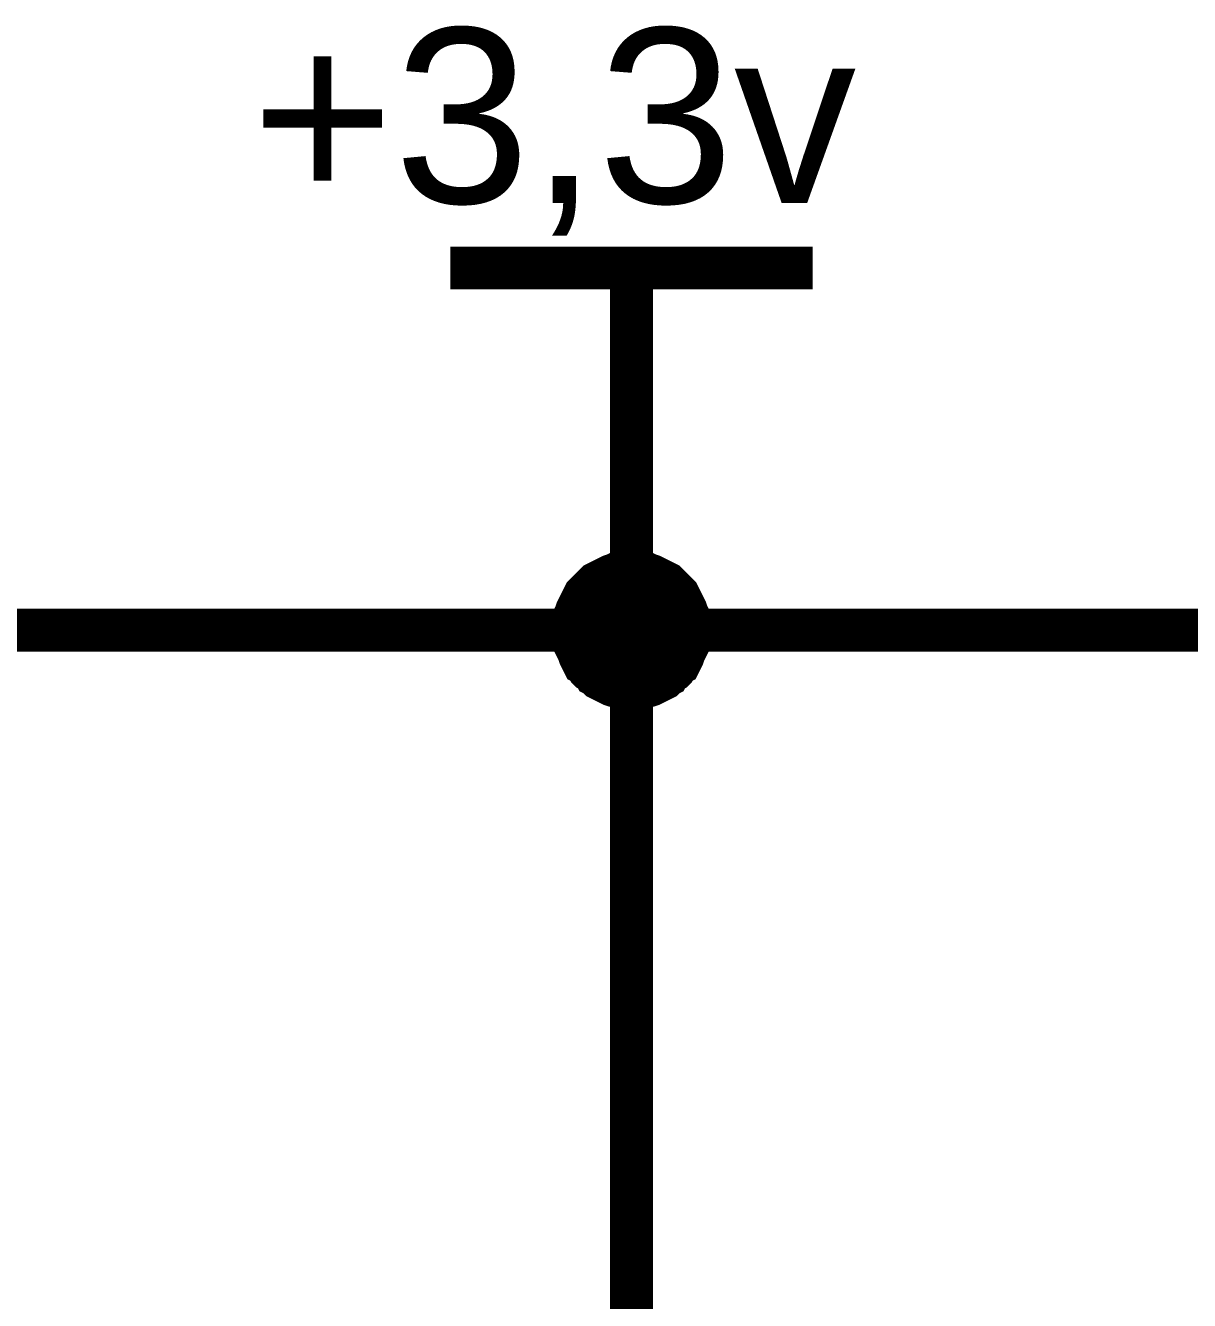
# Model space of a CAD drawing. Header units: millimetres. Extents: x 0 to 594, y 0 to 420.
# Drawn here: x 63.25 to 71.41, y 232.89 to 241.83 of the extents above; entities that cross this region are included whole.
import ezdxf

# ---------------------------------------------------------------- set-up
doc = ezdxf.new("R2010")
doc.units = ezdxf.units.MM
doc.layers.add('Sheet', color=255, linetype='Continuous')
doc.styles.get("Standard").update_dxf_attribs({"font": 'arial.ttf'})

msp = doc.modelspace()

# ---------------------------------------------------------------- linework, layer by layer
at = {"layer": 'Sheet', "color": 0}
for points, const_width in [([(66.2281, 240.1315), (68.768, 240.1315)], 0.2997), ([(67.4981, 237.5915), (67.4981, 240.1315)], 0.2997), ([(66.9901, 237.5915), (66.9901, 237.6232), (66.9901, 237.6444), (67.0007, 237.6656), (67.0007, 237.6973), (67.0007, 237.7185), (67.0113, 237.7396), (67.0218, 237.7714), (67.0324, 237.7926), (67.043, 237.8137), (67.0536, 237.8349), (67.0642, 237.8561), (67.0748, 237.8772), (67.0853, 237.8984), (67.1065, 237.9196), (67.1171, 237.9301), (67.1383, 237.9513), (67.1594, 237.9725), (67.17, 237.9831), (67.1912, 238.0042), (67.2123, 238.0148), (67.2335, 238.0254), (67.2547, 238.036), (67.2758, 238.0466), (67.297, 238.0572), (67.3182, 238.0677), (67.3499, 238.0783), (67.3711, 238.0889), (67.3922, 238.0889), (67.424, 238.0889), (67.4452, 238.0995), (67.4663, 238.0995), (67.4981, 238.0995)], 0.0991), ([(66.9901, 237.5915), (66.9901, 237.6232), (66.9901, 237.6444), (67.0007, 237.6656), (67.0007, 237.6973), (67.0007, 237.7185), (67.0113, 237.7396), (67.0218, 237.7714), (67.0324, 237.7926), (67.043, 237.8137), (67.0536, 237.8349), (67.0642, 237.8561), (67.0748, 237.8772), (67.0853, 237.8984), (67.1065, 237.9196), (67.1171, 237.9301), (67.1383, 237.9513), (67.1594, 237.9725), (67.17, 237.9831), (67.1912, 238.0042), (67.2123, 238.0148), (67.2335, 238.0254), (67.2547, 238.036), (67.2758, 238.0466), (67.297, 238.0572), (67.3182, 238.0677), (67.3499, 238.0783), (67.3711, 238.0889), (67.3922, 238.0889), (67.424, 238.0889), (67.4452, 238.0995), (67.4663, 238.0995), (67.4981, 238.0995)], 0.0991), ([(66.9901, 237.5915), (66.9901, 237.6232), (66.9901, 237.6444), (67.0007, 237.6656), (67.0007, 237.6973), (67.0007, 237.7185), (67.0113, 237.7396), (67.0218, 237.7714), (67.0324, 237.7926), (67.043, 237.8137), (67.0536, 237.8349), (67.0642, 237.8561), (67.0748, 237.8772), (67.0853, 237.8984), (67.1065, 237.9196), (67.1171, 237.9301), (67.1383, 237.9513), (67.1594, 237.9725), (67.17, 237.9831), (67.1912, 238.0042), (67.2123, 238.0148), (67.2335, 238.0254), (67.2547, 238.036), (67.2758, 238.0466), (67.297, 238.0572), (67.3182, 238.0677), (67.3499, 238.0783), (67.3711, 238.0889), (67.3922, 238.0889), (67.424, 238.0889), (67.4452, 238.0995), (67.4663, 238.0995), (67.4981, 238.0995)], 0.0991), ([(66.9901, 237.5915), (66.9901, 237.6232), (66.9901, 237.6444), (67.0007, 237.6656), (67.0007, 237.6973), (67.0007, 237.7185), (67.0113, 237.7396), (67.0218, 237.7714), (67.0324, 237.7926), (67.043, 237.8137), (67.0536, 237.8349), (67.0642, 237.8561), (67.0748, 237.8772), (67.0853, 237.8984), (67.1065, 237.9196), (67.1171, 237.9301), (67.1383, 237.9513), (67.1594, 237.9725), (67.17, 237.9831), (67.1912, 238.0042), (67.2123, 238.0148), (67.2335, 238.0254), (67.2547, 238.036), (67.2758, 238.0466), (67.297, 238.0572), (67.3182, 238.0677), (67.3499, 238.0783), (67.3711, 238.0889), (67.3922, 238.0889), (67.424, 238.0889), (67.4452, 238.0995), (67.4663, 238.0995), (67.4981, 238.0995)], 0.0991), ([(66.9901, 237.5915), (66.9901, 237.6232), (66.9901, 237.6444), (67.0007, 237.6656), (67.0007, 237.6973), (67.0007, 237.7185), (67.0113, 237.7396), (67.0218, 237.7714), (67.0324, 237.7926), (67.043, 237.8137), (67.0536, 237.8349), (67.0642, 237.8561), (67.0748, 237.8772), (67.0853, 237.8984), (67.1065, 237.9196), (67.1171, 237.9301), (67.1383, 237.9513), (67.1594, 237.9725), (67.17, 237.9831), (67.1912, 238.0042), (67.2123, 238.0148), (67.2335, 238.0254), (67.2547, 238.036), (67.2758, 238.0466), (67.297, 238.0572), (67.3182, 238.0677), (67.3499, 238.0783), (67.3711, 238.0889), (67.3922, 238.0889), (67.424, 238.0889), (67.4452, 238.0995), (67.4663, 238.0995), (67.4981, 238.0995)], 0.0991), ([(66.9901, 237.5915), (66.9901, 237.6232), (66.9901, 237.6444), (67.0007, 237.6656), (67.0007, 237.6973), (67.0007, 237.7185), (67.0113, 237.7396), (67.0218, 237.7714), (67.0324, 237.7926), (67.043, 237.8137), (67.0536, 237.8349), (67.0642, 237.8561), (67.0748, 237.8772), (67.0853, 237.8984), (67.1065, 237.9196), (67.1171, 237.9301), (67.1383, 237.9513), (67.1594, 237.9725), (67.17, 237.9831), (67.1912, 238.0042), (67.2123, 238.0148), (67.2335, 238.0254), (67.2547, 238.036), (67.2758, 238.0466), (67.297, 238.0572), (67.3182, 238.0677), (67.3499, 238.0783), (67.3711, 238.0889), (67.3922, 238.0889), (67.424, 238.0889), (67.4452, 238.0995), (67.4663, 238.0995), (67.4981, 238.0995)], 0.0991), ([(66.9901, 237.5915), (66.9901, 237.6232), (66.9901, 237.6444), (67.0007, 237.6656), (67.0007, 237.6973), (67.0007, 237.7185), (67.0113, 237.7396), (67.0218, 237.7714), (67.0324, 237.7926), (67.043, 237.8137), (67.0536, 237.8349), (67.0642, 237.8561), (67.0748, 237.8772), (67.0853, 237.8984), (67.1065, 237.9196), (67.1171, 237.9301), (67.1383, 237.9513), (67.1594, 237.9725), (67.17, 237.9831), (67.1912, 238.0042), (67.2123, 238.0148), (67.2335, 238.0254), (67.2547, 238.036), (67.2758, 238.0466), (67.297, 238.0572), (67.3182, 238.0677), (67.3499, 238.0783), (67.3711, 238.0889), (67.3922, 238.0889), (67.424, 238.0889), (67.4452, 238.0995), (67.4663, 238.0995), (67.4981, 238.0995)], 0.0991), ([(66.9901, 237.5915), (66.9901, 237.6232), (66.9901, 237.6444), (67.0007, 237.6656), (67.0007, 237.6973), (67.0007, 237.7185), (67.0113, 237.7396), (67.0218, 237.7714), (67.0324, 237.7926), (67.043, 237.8137), (67.0536, 237.8349), (67.0642, 237.8561), (67.0748, 237.8772), (67.0853, 237.8984), (67.1065, 237.9196), (67.1171, 237.9301), (67.1383, 237.9513), (67.1594, 237.9725), (67.17, 237.9831), (67.1912, 238.0042), (67.2123, 238.0148), (67.2335, 238.0254), (67.2547, 238.036), (67.2758, 238.0466), (67.297, 238.0572), (67.3182, 238.0677), (67.3499, 238.0783), (67.3711, 238.0889), (67.3922, 238.0889), (67.424, 238.0889), (67.4452, 238.0995), (67.4663, 238.0995), (67.4981, 238.0995)], 0.0991), ([(66.9901, 237.5915), (66.9901, 237.6232), (66.9901, 237.6444), (67.0007, 237.6656), (67.0007, 237.6973), (67.0007, 237.7185), (67.0113, 237.7396), (67.0218, 237.7714), (67.0324, 237.7926), (67.043, 237.8137), (67.0536, 237.8349), (67.0642, 237.8561), (67.0748, 237.8772), (67.0853, 237.8984), (67.1065, 237.9196), (67.1171, 237.9301), (67.1383, 237.9513), (67.1594, 237.9725), (67.17, 237.9831), (67.1912, 238.0042), (67.2123, 238.0148), (67.2335, 238.0254), (67.2547, 238.036), (67.2758, 238.0466), (67.297, 238.0572), (67.3182, 238.0677), (67.3499, 238.0783), (67.3711, 238.0889), (67.3922, 238.0889), (67.424, 238.0889), (67.4452, 238.0995), (67.4663, 238.0995), (67.4981, 238.0995)], 0.0991), ([(66.9901, 237.5915), (66.9901, 237.6232), (66.9901, 237.6444), (67.0007, 237.6656), (67.0007, 237.6973), (67.0007, 237.7185), (67.0113, 237.7396), (67.0218, 237.7714), (67.0324, 237.7926), (67.043, 237.8137), (67.0536, 237.8349), (67.0642, 237.8561), (67.0748, 237.8772), (67.0853, 237.8984), (67.1065, 237.9196), (67.1171, 237.9301), (67.1383, 237.9513), (67.1594, 237.9725), (67.17, 237.9831), (67.1912, 238.0042), (67.2123, 238.0148), (67.2335, 238.0254), (67.2547, 238.036), (67.2758, 238.0466), (67.297, 238.0572), (67.3182, 238.0677), (67.3499, 238.0783), (67.3711, 238.0889), (67.3922, 238.0889), (67.424, 238.0889), (67.4452, 238.0995), (67.4663, 238.0995), (67.4981, 238.0995)], 0.0991), ([(66.9901, 237.5915), (66.9901, 237.6232), (66.9901, 237.6444), (67.0007, 237.6656), (67.0007, 237.6973), (67.0007, 237.7185), (67.0113, 237.7396), (67.0218, 237.7714), (67.0324, 237.7926), (67.043, 237.8137), (67.0536, 237.8349), (67.0642, 237.8561), (67.0748, 237.8772), (67.0853, 237.8984), (67.1065, 237.9196), (67.1171, 237.9301), (67.1383, 237.9513), (67.1594, 237.9725), (67.17, 237.9831), (67.1912, 238.0042), (67.2123, 238.0148), (67.2335, 238.0254), (67.2547, 238.036), (67.2758, 238.0466), (67.297, 238.0572), (67.3182, 238.0677), (67.3499, 238.0783), (67.3711, 238.0889), (67.3922, 238.0889), (67.424, 238.0889), (67.4452, 238.0995), (67.4663, 238.0995), (67.4981, 238.0995)], 0.0991), ([(66.9901, 237.5915), (66.9901, 237.6232), (66.9901, 237.6444), (67.0007, 237.6656), (67.0007, 237.6973), (67.0007, 237.7185), (67.0113, 237.7396), (67.0218, 237.7714), (67.0324, 237.7926), (67.043, 237.8137), (67.0536, 237.8349), (67.0642, 237.8561), (67.0748, 237.8772), (67.0853, 237.8984), (67.1065, 237.9196), (67.1171, 237.9301), (67.1383, 237.9513), (67.1594, 237.9725), (67.17, 237.9831), (67.1912, 238.0042), (67.2123, 238.0148), (67.2335, 238.0254), (67.2547, 238.036), (67.2758, 238.0466), (67.297, 238.0572), (67.3182, 238.0677), (67.3499, 238.0783), (67.3711, 238.0889), (67.3922, 238.0889), (67.424, 238.0889), (67.4452, 238.0995), (67.4663, 238.0995), (67.4981, 238.0995)], 0.0991), ([(67.4981, 238.0995), (67.4981, 238.0995)], 0.0991), ([(67.4981, 238.0995), (67.5298, 238.0995), (67.551, 238.0995), (67.5722, 238.0889), (67.6039, 238.0889), (67.6251, 238.0889), (67.6462, 238.0783), (67.678, 238.0677), (67.6992, 238.0572), (67.7203, 238.0466), (67.7415, 238.036), (67.7626, 238.0254), (67.7838, 238.0148), (67.805, 238.0042), (67.8261, 237.9831), (67.8367, 237.9725), (67.8579, 237.9513), (67.8791, 237.9301), (67.8896, 237.9196), (67.9108, 237.8984), (67.9214, 237.8772), (67.932, 237.8561), (67.9426, 237.8349), (67.9531, 237.8137), (67.9637, 237.7926), (67.9743, 237.7714), (67.9849, 237.7396), (67.9955, 237.7185), (67.9955, 237.6973), (67.9955, 237.6656), (68.0061, 237.6444), (68.0061, 237.6232), (68.0061, 237.5915)], 0.0991), ([(67.4981, 238.0995), (67.4981, 238.0995)], 0.0991), ([(67.4981, 238.0995), (67.5298, 238.0995), (67.551, 238.0995), (67.5722, 238.0889), (67.6039, 238.0889), (67.6251, 238.0889), (67.6462, 238.0783), (67.678, 238.0677), (67.6992, 238.0572), (67.7203, 238.0466), (67.7415, 238.036), (67.7626, 238.0254), (67.7838, 238.0148), (67.805, 238.0042), (67.8261, 237.9831), (67.8367, 237.9725), (67.8579, 237.9513), (67.8791, 237.9301), (67.8896, 237.9196), (67.9108, 237.8984), (67.9214, 237.8772), (67.932, 237.8561), (67.9426, 237.8349), (67.9531, 237.8137), (67.9637, 237.7926), (67.9743, 237.7714), (67.9849, 237.7396), (67.9955, 237.7185), (67.9955, 237.6973), (67.9955, 237.6656), (68.0061, 237.6444), (68.0061, 237.6232), (68.0061, 237.5915)], 0.0991), ([(67.4981, 238.0995), (67.4981, 238.0995)], 0.0991), ([(67.4981, 238.0995), (67.5298, 238.0995), (67.551, 238.0995), (67.5722, 238.0889), (67.6039, 238.0889), (67.6251, 238.0889), (67.6462, 238.0783), (67.678, 238.0677), (67.6992, 238.0572), (67.7203, 238.0466), (67.7415, 238.036), (67.7626, 238.0254), (67.7838, 238.0148), (67.805, 238.0042), (67.8261, 237.9831), (67.8367, 237.9725), (67.8579, 237.9513), (67.8791, 237.9301), (67.8896, 237.9196), (67.9108, 237.8984), (67.9214, 237.8772), (67.932, 237.8561), (67.9426, 237.8349), (67.9531, 237.8137), (67.9637, 237.7926), (67.9743, 237.7714), (67.9849, 237.7396), (67.9955, 237.7185), (67.9955, 237.6973), (67.9955, 237.6656), (68.0061, 237.6444), (68.0061, 237.6232), (68.0061, 237.5915)], 0.0991), ([(67.4981, 238.0995), (67.4981, 238.0995)], 0.0991), ([(67.4981, 238.0995), (67.5298, 238.0995), (67.551, 238.0995), (67.5722, 238.0889), (67.6039, 238.0889), (67.6251, 238.0889), (67.6462, 238.0783), (67.678, 238.0677), (67.6992, 238.0572), (67.7203, 238.0466), (67.7415, 238.036), (67.7626, 238.0254), (67.7838, 238.0148), (67.805, 238.0042), (67.8261, 237.9831), (67.8367, 237.9725), (67.8579, 237.9513), (67.8791, 237.9301), (67.8896, 237.9196), (67.9108, 237.8984), (67.9214, 237.8772), (67.932, 237.8561), (67.9426, 237.8349), (67.9531, 237.8137), (67.9637, 237.7926), (67.9743, 237.7714), (67.9849, 237.7396), (67.9955, 237.7185), (67.9955, 237.6973), (67.9955, 237.6656), (68.0061, 237.6444), (68.0061, 237.6232), (68.0061, 237.5915)], 0.0991), ([(67.4981, 238.0995), (67.4981, 238.0995)], 0.0991), ([(67.4981, 238.0995), (67.5298, 238.0995), (67.551, 238.0995), (67.5722, 238.0889), (67.6039, 238.0889), (67.6251, 238.0889), (67.6462, 238.0783), (67.678, 238.0677), (67.6992, 238.0572), (67.7203, 238.0466), (67.7415, 238.036), (67.7626, 238.0254), (67.7838, 238.0148), (67.805, 238.0042), (67.8261, 237.9831), (67.8367, 237.9725), (67.8579, 237.9513), (67.8791, 237.9301), (67.8896, 237.9196), (67.9108, 237.8984), (67.9214, 237.8772), (67.932, 237.8561), (67.9426, 237.8349), (67.9531, 237.8137), (67.9637, 237.7926), (67.9743, 237.7714), (67.9849, 237.7396), (67.9955, 237.7185), (67.9955, 237.6973), (67.9955, 237.6656), (68.0061, 237.6444), (68.0061, 237.6232), (68.0061, 237.5915)], 0.0991), ([(67.4981, 238.0995), (67.4981, 238.0995)], 0.0991), ([(67.4981, 238.0995), (67.5298, 238.0995), (67.551, 238.0995), (67.5722, 238.0889), (67.6039, 238.0889), (67.6251, 238.0889), (67.6462, 238.0783), (67.678, 238.0677), (67.6992, 238.0572), (67.7203, 238.0466), (67.7415, 238.036), (67.7626, 238.0254), (67.7838, 238.0148), (67.805, 238.0042), (67.8261, 237.9831), (67.8367, 237.9725), (67.8579, 237.9513), (67.8791, 237.9301), (67.8896, 237.9196), (67.9108, 237.8984), (67.9214, 237.8772), (67.932, 237.8561), (67.9426, 237.8349), (67.9531, 237.8137), (67.9637, 237.7926), (67.9743, 237.7714), (67.9849, 237.7396), (67.9955, 237.7185), (67.9955, 237.6973), (67.9955, 237.6656), (68.0061, 237.6444), (68.0061, 237.6232), (68.0061, 237.5915)], 0.0991), ([(67.4981, 238.0995), (67.4981, 238.0995)], 0.0991), ([(67.4981, 238.0995), (67.5298, 238.0995), (67.551, 238.0995), (67.5722, 238.0889), (67.6039, 238.0889), (67.6251, 238.0889), (67.6462, 238.0783), (67.678, 238.0677), (67.6992, 238.0572), (67.7203, 238.0466), (67.7415, 238.036), (67.7626, 238.0254), (67.7838, 238.0148), (67.805, 238.0042), (67.8261, 237.9831), (67.8367, 237.9725), (67.8579, 237.9513), (67.8791, 237.9301), (67.8896, 237.9196), (67.9108, 237.8984), (67.9214, 237.8772), (67.932, 237.8561), (67.9426, 237.8349), (67.9531, 237.8137), (67.9637, 237.7926), (67.9743, 237.7714), (67.9849, 237.7396), (67.9955, 237.7185), (67.9955, 237.6973), (67.9955, 237.6656), (68.0061, 237.6444), (68.0061, 237.6232), (68.0061, 237.5915)], 0.0991), ([(67.4981, 238.0995), (67.4981, 238.0995)], 0.0991), ([(67.4981, 238.0995), (67.5298, 238.0995), (67.551, 238.0995), (67.5722, 238.0889), (67.6039, 238.0889), (67.6251, 238.0889), (67.6462, 238.0783), (67.678, 238.0677), (67.6992, 238.0572), (67.7203, 238.0466), (67.7415, 238.036), (67.7626, 238.0254), (67.7838, 238.0148), (67.805, 238.0042), (67.8261, 237.9831), (67.8367, 237.9725), (67.8579, 237.9513), (67.8791, 237.9301), (67.8896, 237.9196), (67.9108, 237.8984), (67.9214, 237.8772), (67.932, 237.8561), (67.9426, 237.8349), (67.9531, 237.8137), (67.9637, 237.7926), (67.9743, 237.7714), (67.9849, 237.7396), (67.9955, 237.7185), (67.9955, 237.6973), (67.9955, 237.6656), (68.0061, 237.6444), (68.0061, 237.6232), (68.0061, 237.5915)], 0.0991), ([(67.4981, 238.0995), (67.4981, 238.0995)], 0.0991), ([(67.4981, 238.0995), (67.5298, 238.0995), (67.551, 238.0995), (67.5722, 238.0889), (67.6039, 238.0889), (67.6251, 238.0889), (67.6462, 238.0783), (67.678, 238.0677), (67.6992, 238.0572), (67.7203, 238.0466), (67.7415, 238.036), (67.7626, 238.0254), (67.7838, 238.0148), (67.805, 238.0042), (67.8261, 237.9831), (67.8367, 237.9725), (67.8579, 237.9513), (67.8791, 237.9301), (67.8896, 237.9196), (67.9108, 237.8984), (67.9214, 237.8772), (67.932, 237.8561), (67.9426, 237.8349), (67.9531, 237.8137), (67.9637, 237.7926), (67.9743, 237.7714), (67.9849, 237.7396), (67.9955, 237.7185), (67.9955, 237.6973), (67.9955, 237.6656), (68.0061, 237.6444), (68.0061, 237.6232), (68.0061, 237.5915)], 0.0991), ([(67.4981, 238.0995), (67.4981, 238.0995)], 0.0991), ([(67.4981, 238.0995), (67.5298, 238.0995), (67.551, 238.0995), (67.5722, 238.0889), (67.6039, 238.0889), (67.6251, 238.0889), (67.6462, 238.0783), (67.678, 238.0677), (67.6992, 238.0572), (67.7203, 238.0466), (67.7415, 238.036), (67.7626, 238.0254), (67.7838, 238.0148), (67.805, 238.0042), (67.8261, 237.9831), (67.8367, 237.9725), (67.8579, 237.9513), (67.8791, 237.9301), (67.8896, 237.9196), (67.9108, 237.8984), (67.9214, 237.8772), (67.932, 237.8561), (67.9426, 237.8349), (67.9531, 237.8137), (67.9637, 237.7926), (67.9743, 237.7714), (67.9849, 237.7396), (67.9955, 237.7185), (67.9955, 237.6973), (67.9955, 237.6656), (68.0061, 237.6444), (68.0061, 237.6232), (68.0061, 237.5915)], 0.0991), ([(67.4981, 238.0995), (67.4981, 238.0995)], 0.0991), ([(67.4981, 238.0995), (67.5298, 238.0995), (67.551, 238.0995), (67.5722, 238.0889), (67.6039, 238.0889), (67.6251, 238.0889), (67.6462, 238.0783), (67.678, 238.0677), (67.6992, 238.0572), (67.7203, 238.0466), (67.7415, 238.036), (67.7626, 238.0254), (67.7838, 238.0148), (67.805, 238.0042), (67.8261, 237.9831), (67.8367, 237.9725), (67.8579, 237.9513), (67.8791, 237.9301), (67.8896, 237.9196), (67.9108, 237.8984), (67.9214, 237.8772), (67.932, 237.8561), (67.9426, 237.8349), (67.9531, 237.8137), (67.9637, 237.7926), (67.9743, 237.7714), (67.9849, 237.7396), (67.9955, 237.7185), (67.9955, 237.6973), (67.9955, 237.6656), (68.0061, 237.6444), (68.0061, 237.6232), (68.0061, 237.5915)], 0.0991), ([(67.4981, 238.0995), (67.4981, 238.0995)], 0.0991), ([(67.4981, 238.0995), (67.5298, 238.0995), (67.551, 238.0995), (67.5722, 238.0889), (67.6039, 238.0889), (67.6251, 238.0889), (67.6462, 238.0783), (67.678, 238.0677), (67.6992, 238.0572), (67.7203, 238.0466), (67.7415, 238.036), (67.7626, 238.0254), (67.7838, 238.0148), (67.805, 238.0042), (67.8261, 237.9831), (67.8367, 237.9725), (67.8579, 237.9513), (67.8791, 237.9301), (67.8896, 237.9196), (67.9108, 237.8984), (67.9214, 237.8772), (67.932, 237.8561), (67.9426, 237.8349), (67.9531, 237.8137), (67.9637, 237.7926), (67.9743, 237.7714), (67.9849, 237.7396), (67.9955, 237.7185), (67.9955, 237.6973), (67.9955, 237.6656), (68.0061, 237.6444), (68.0061, 237.6232), (68.0061, 237.5915)], 0.0991), ([(35.4952, 230.5957), (35.4952, 237.5915), (45.4961, 237.5915), (56.5024, 237.5915), (67.4981, 237.5915), (78.4938, 237.5915), (89.5, 237.5915), (100.4957, 237.5915), (100.4957, 230.5957)], 0.2997), ([(67.4981, 230.5957), (67.4981, 237.5915)], 0.2997), ([(67.4981, 237.0835), (67.4663, 237.0835), (67.4452, 237.0835), (67.424, 237.094), (67.3922, 237.094), (67.3711, 237.1046), (67.3499, 237.1046), (67.3182, 237.1152), (67.297, 237.1258), (67.2758, 237.1364), (67.2547, 237.147), (67.2335, 237.1575), (67.2123, 237.1681), (67.1912, 237.1893), (67.17, 237.1999), (67.1594, 237.221), (67.1383, 237.2316), (67.1171, 237.2528), (67.1065, 237.274), (67.0853, 237.2845), (67.0748, 237.3057), (67.0642, 237.3269), (67.0536, 237.3481), (67.043, 237.3692), (67.0324, 237.401), (67.0218, 237.4221), (67.0113, 237.4433), (67.0007, 237.4645), (67.0007, 237.4856), (67.0007, 237.5174), (66.9901, 237.5386), (66.9901, 237.5703), (66.9901, 237.5915)], 0.0991), ([(66.9901, 237.5915), (66.9901, 237.5915)], 0.0991), ([(67.4981, 237.0835), (67.4663, 237.0835), (67.4452, 237.0835), (67.424, 237.094), (67.3922, 237.094), (67.3711, 237.1046), (67.3499, 237.1046), (67.3182, 237.1152), (67.297, 237.1258), (67.2758, 237.1364), (67.2547, 237.147), (67.2335, 237.1575), (67.2123, 237.1681), (67.1912, 237.1893), (67.17, 237.1999), (67.1594, 237.221), (67.1383, 237.2316), (67.1171, 237.2528), (67.1065, 237.274), (67.0853, 237.2845), (67.0748, 237.3057), (67.0642, 237.3269), (67.0536, 237.3481), (67.043, 237.3692), (67.0324, 237.401), (67.0218, 237.4221), (67.0113, 237.4433), (67.0007, 237.4645), (67.0007, 237.4856), (67.0007, 237.5174), (66.9901, 237.5386), (66.9901, 237.5703), (66.9901, 237.5915)], 0.0991), ([(66.9901, 237.5915), (66.9901, 237.5915)], 0.0991), ([(67.4981, 237.0835), (67.4663, 237.0835), (67.4452, 237.0835), (67.424, 237.094), (67.3922, 237.094), (67.3711, 237.1046), (67.3499, 237.1046), (67.3182, 237.1152), (67.297, 237.1258), (67.2758, 237.1364), (67.2547, 237.147), (67.2335, 237.1575), (67.2123, 237.1681), (67.1912, 237.1893), (67.17, 237.1999), (67.1594, 237.221), (67.1383, 237.2316), (67.1171, 237.2528), (67.1065, 237.274), (67.0853, 237.2845), (67.0748, 237.3057), (67.0642, 237.3269), (67.0536, 237.3481), (67.043, 237.3692), (67.0324, 237.401), (67.0218, 237.4221), (67.0113, 237.4433), (67.0007, 237.4645), (67.0007, 237.4856), (67.0007, 237.5174), (66.9901, 237.5386), (66.9901, 237.5703), (66.9901, 237.5915)], 0.0991), ([(66.9901, 237.5915), (66.9901, 237.5915)], 0.0991), ([(67.4981, 237.0835), (67.4663, 237.0835), (67.4452, 237.0835), (67.424, 237.094), (67.3922, 237.094), (67.3711, 237.1046), (67.3499, 237.1046), (67.3182, 237.1152), (67.297, 237.1258), (67.2758, 237.1364), (67.2547, 237.147), (67.2335, 237.1575), (67.2123, 237.1681), (67.1912, 237.1893), (67.17, 237.1999), (67.1594, 237.221), (67.1383, 237.2316), (67.1171, 237.2528), (67.1065, 237.274), (67.0853, 237.2845), (67.0748, 237.3057), (67.0642, 237.3269), (67.0536, 237.3481), (67.043, 237.3692), (67.0324, 237.401), (67.0218, 237.4221), (67.0113, 237.4433), (67.0007, 237.4645), (67.0007, 237.4856), (67.0007, 237.5174), (66.9901, 237.5386), (66.9901, 237.5703), (66.9901, 237.5915)], 0.0991), ([(66.9901, 237.5915), (66.9901, 237.5915)], 0.0991), ([(67.4981, 237.0835), (67.4663, 237.0835), (67.4452, 237.0835), (67.424, 237.094), (67.3922, 237.094), (67.3711, 237.1046), (67.3499, 237.1046), (67.3182, 237.1152), (67.297, 237.1258), (67.2758, 237.1364), (67.2547, 237.147), (67.2335, 237.1575), (67.2123, 237.1681), (67.1912, 237.1893), (67.17, 237.1999), (67.1594, 237.221), (67.1383, 237.2316), (67.1171, 237.2528), (67.1065, 237.274), (67.0853, 237.2845), (67.0748, 237.3057), (67.0642, 237.3269), (67.0536, 237.3481), (67.043, 237.3692), (67.0324, 237.401), (67.0218, 237.4221), (67.0113, 237.4433), (67.0007, 237.4645), (67.0007, 237.4856), (67.0007, 237.5174), (66.9901, 237.5386), (66.9901, 237.5703), (66.9901, 237.5915)], 0.0991), ([(66.9901, 237.5915), (66.9901, 237.5915)], 0.0991), ([(67.4981, 237.0835), (67.4663, 237.0835), (67.4452, 237.0835), (67.424, 237.094), (67.3922, 237.094), (67.3711, 237.1046), (67.3499, 237.1046), (67.3182, 237.1152), (67.297, 237.1258), (67.2758, 237.1364), (67.2547, 237.147), (67.2335, 237.1575), (67.2123, 237.1681), (67.1912, 237.1893), (67.17, 237.1999), (67.1594, 237.221), (67.1383, 237.2316), (67.1171, 237.2528), (67.1065, 237.274), (67.0853, 237.2845), (67.0748, 237.3057), (67.0642, 237.3269), (67.0536, 237.3481), (67.043, 237.3692), (67.0324, 237.401), (67.0218, 237.4221), (67.0113, 237.4433), (67.0007, 237.4645), (67.0007, 237.4856), (67.0007, 237.5174), (66.9901, 237.5386), (66.9901, 237.5703), (66.9901, 237.5915)], 0.0991), ([(66.9901, 237.5915), (66.9901, 237.5915)], 0.0991), ([(67.4981, 237.0835), (67.4663, 237.0835), (67.4452, 237.0835), (67.424, 237.094), (67.3922, 237.094), (67.3711, 237.1046), (67.3499, 237.1046), (67.3182, 237.1152), (67.297, 237.1258), (67.2758, 237.1364), (67.2547, 237.147), (67.2335, 237.1575), (67.2123, 237.1681), (67.1912, 237.1893), (67.17, 237.1999), (67.1594, 237.221), (67.1383, 237.2316), (67.1171, 237.2528), (67.1065, 237.274), (67.0853, 237.2845), (67.0748, 237.3057), (67.0642, 237.3269), (67.0536, 237.3481), (67.043, 237.3692), (67.0324, 237.401), (67.0218, 237.4221), (67.0113, 237.4433), (67.0007, 237.4645), (67.0007, 237.4856), (67.0007, 237.5174), (66.9901, 237.5386), (66.9901, 237.5703), (66.9901, 237.5915)], 0.0991), ([(66.9901, 237.5915), (66.9901, 237.5915)], 0.0991), ([(67.4981, 237.0835), (67.4663, 237.0835), (67.4452, 237.0835), (67.424, 237.094), (67.3922, 237.094), (67.3711, 237.1046), (67.3499, 237.1046), (67.3182, 237.1152), (67.297, 237.1258), (67.2758, 237.1364), (67.2547, 237.147), (67.2335, 237.1575), (67.2123, 237.1681), (67.1912, 237.1893), (67.17, 237.1999), (67.1594, 237.221), (67.1383, 237.2316), (67.1171, 237.2528), (67.1065, 237.274), (67.0853, 237.2845), (67.0748, 237.3057), (67.0642, 237.3269), (67.0536, 237.3481), (67.043, 237.3692), (67.0324, 237.401), (67.0218, 237.4221), (67.0113, 237.4433), (67.0007, 237.4645), (67.0007, 237.4856), (67.0007, 237.5174), (66.9901, 237.5386), (66.9901, 237.5703), (66.9901, 237.5915)], 0.0991), ([(66.9901, 237.5915), (66.9901, 237.5915)], 0.0991), ([(67.4981, 237.0835), (67.4663, 237.0835), (67.4452, 237.0835), (67.424, 237.094), (67.3922, 237.094), (67.3711, 237.1046), (67.3499, 237.1046), (67.3182, 237.1152), (67.297, 237.1258), (67.2758, 237.1364), (67.2547, 237.147), (67.2335, 237.1575), (67.2123, 237.1681), (67.1912, 237.1893), (67.17, 237.1999), (67.1594, 237.221), (67.1383, 237.2316), (67.1171, 237.2528), (67.1065, 237.274), (67.0853, 237.2845), (67.0748, 237.3057), (67.0642, 237.3269), (67.0536, 237.3481), (67.043, 237.3692), (67.0324, 237.401), (67.0218, 237.4221), (67.0113, 237.4433), (67.0007, 237.4645), (67.0007, 237.4856), (67.0007, 237.5174), (66.9901, 237.5386), (66.9901, 237.5703), (66.9901, 237.5915)], 0.0991), ([(66.9901, 237.5915), (66.9901, 237.5915)], 0.0991), ([(67.4981, 237.0835), (67.4663, 237.0835), (67.4452, 237.0835), (67.424, 237.094), (67.3922, 237.094), (67.3711, 237.1046), (67.3499, 237.1046), (67.3182, 237.1152), (67.297, 237.1258), (67.2758, 237.1364), (67.2547, 237.147), (67.2335, 237.1575), (67.2123, 237.1681), (67.1912, 237.1893), (67.17, 237.1999), (67.1594, 237.221), (67.1383, 237.2316), (67.1171, 237.2528), (67.1065, 237.274), (67.0853, 237.2845), (67.0748, 237.3057), (67.0642, 237.3269), (67.0536, 237.3481), (67.043, 237.3692), (67.0324, 237.401), (67.0218, 237.4221), (67.0113, 237.4433), (67.0007, 237.4645), (67.0007, 237.4856), (67.0007, 237.5174), (66.9901, 237.5386), (66.9901, 237.5703), (66.9901, 237.5915)], 0.0991), ([(66.9901, 237.5915), (66.9901, 237.5915)], 0.0991), ([(67.4981, 237.0835), (67.4663, 237.0835), (67.4452, 237.0835), (67.424, 237.094), (67.3922, 237.094), (67.3711, 237.1046), (67.3499, 237.1046), (67.3182, 237.1152), (67.297, 237.1258), (67.2758, 237.1364), (67.2547, 237.147), (67.2335, 237.1575), (67.2123, 237.1681), (67.1912, 237.1893), (67.17, 237.1999), (67.1594, 237.221), (67.1383, 237.2316), (67.1171, 237.2528), (67.1065, 237.274), (67.0853, 237.2845), (67.0748, 237.3057), (67.0642, 237.3269), (67.0536, 237.3481), (67.043, 237.3692), (67.0324, 237.401), (67.0218, 237.4221), (67.0113, 237.4433), (67.0007, 237.4645), (67.0007, 237.4856), (67.0007, 237.5174), (66.9901, 237.5386), (66.9901, 237.5703), (66.9901, 237.5915)], 0.0991), ([(66.9901, 237.5915), (66.9901, 237.5915)], 0.0991), ([(67.4981, 237.0835), (67.4663, 237.0835), (67.4452, 237.0835), (67.424, 237.094), (67.3922, 237.094), (67.3711, 237.1046), (67.3499, 237.1046), (67.3182, 237.1152), (67.297, 237.1258), (67.2758, 237.1364), (67.2547, 237.147), (67.2335, 237.1575), (67.2123, 237.1681), (67.1912, 237.1893), (67.17, 237.1999), (67.1594, 237.221), (67.1383, 237.2316), (67.1171, 237.2528), (67.1065, 237.274), (67.0853, 237.2845), (67.0748, 237.3057), (67.0642, 237.3269), (67.0536, 237.3481), (67.043, 237.3692), (67.0324, 237.401), (67.0218, 237.4221), (67.0113, 237.4433), (67.0007, 237.4645), (67.0007, 237.4856), (67.0007, 237.5174), (66.9901, 237.5386), (66.9901, 237.5703), (66.9901, 237.5915)], 0.0991), ([(66.9901, 237.5915), (66.9901, 237.5915)], 0.0991), ([(68.0061, 237.5915), (68.0061, 237.5703), (68.0061, 237.5386), (67.9955, 237.5174), (67.9955, 237.4856), (67.9955, 237.4645), (67.9849, 237.4433), (67.9743, 237.4221), (67.9637, 237.401), (67.9531, 237.3692), (67.9426, 237.3481), (67.932, 237.3269), (67.9214, 237.3057), (67.9108, 237.2845), (67.8896, 237.274), (67.8791, 237.2528), (67.8579, 237.2316), (67.8367, 237.221), (67.8261, 237.1999), (67.805, 237.1893), (67.7838, 237.1681), (67.7626, 237.1575), (67.7415, 237.147), (67.7203, 237.1364), (67.6992, 237.1258), (67.678, 237.1152), (67.6462, 237.1046), (67.6251, 237.1046), (67.6039, 237.094), (67.5722, 237.094), (67.551, 237.0835), (67.5298, 237.0835), (67.4981, 237.0835)], 0.0991), ([(68.0061, 237.5915), (68.0061, 237.5703), (68.0061, 237.5386), (67.9955, 237.5174), (67.9955, 237.4856), (67.9955, 237.4645), (67.9849, 237.4433), (67.9743, 237.4221), (67.9637, 237.401), (67.9531, 237.3692), (67.9426, 237.3481), (67.932, 237.3269), (67.9214, 237.3057), (67.9108, 237.2845), (67.8896, 237.274), (67.8791, 237.2528), (67.8579, 237.2316), (67.8367, 237.221), (67.8261, 237.1999), (67.805, 237.1893), (67.7838, 237.1681), (67.7626, 237.1575), (67.7415, 237.147), (67.7203, 237.1364), (67.6992, 237.1258), (67.678, 237.1152), (67.6462, 237.1046), (67.6251, 237.1046), (67.6039, 237.094), (67.5722, 237.094), (67.551, 237.0835), (67.5298, 237.0835), (67.4981, 237.0835)], 0.0991), ([(68.0061, 237.5915), (68.0061, 237.5703), (68.0061, 237.5386), (67.9955, 237.5174), (67.9955, 237.4856), (67.9955, 237.4645), (67.9849, 237.4433), (67.9743, 237.4221), (67.9637, 237.401), (67.9531, 237.3692), (67.9426, 237.3481), (67.932, 237.3269), (67.9214, 237.3057), (67.9108, 237.2845), (67.8896, 237.274), (67.8791, 237.2528), (67.8579, 237.2316), (67.8367, 237.221), (67.8261, 237.1999), (67.805, 237.1893), (67.7838, 237.1681), (67.7626, 237.1575), (67.7415, 237.147), (67.7203, 237.1364), (67.6992, 237.1258), (67.678, 237.1152), (67.6462, 237.1046), (67.6251, 237.1046), (67.6039, 237.094), (67.5722, 237.094), (67.551, 237.0835), (67.5298, 237.0835), (67.4981, 237.0835)], 0.0991), ([(68.0061, 237.5915), (68.0061, 237.5703), (68.0061, 237.5386), (67.9955, 237.5174), (67.9955, 237.4856), (67.9955, 237.4645), (67.9849, 237.4433), (67.9743, 237.4221), (67.9637, 237.401), (67.9531, 237.3692), (67.9426, 237.3481), (67.932, 237.3269), (67.9214, 237.3057), (67.9108, 237.2845), (67.8896, 237.274), (67.8791, 237.2528), (67.8579, 237.2316), (67.8367, 237.221), (67.8261, 237.1999), (67.805, 237.1893), (67.7838, 237.1681), (67.7626, 237.1575), (67.7415, 237.147), (67.7203, 237.1364), (67.6992, 237.1258), (67.678, 237.1152), (67.6462, 237.1046), (67.6251, 237.1046), (67.6039, 237.094), (67.5722, 237.094), (67.551, 237.0835), (67.5298, 237.0835), (67.4981, 237.0835)], 0.0991), ([(68.0061, 237.5915), (68.0061, 237.5703), (68.0061, 237.5386), (67.9955, 237.5174), (67.9955, 237.4856), (67.9955, 237.4645), (67.9849, 237.4433), (67.9743, 237.4221), (67.9637, 237.401), (67.9531, 237.3692), (67.9426, 237.3481), (67.932, 237.3269), (67.9214, 237.3057), (67.9108, 237.2845), (67.8896, 237.274), (67.8791, 237.2528), (67.8579, 237.2316), (67.8367, 237.221), (67.8261, 237.1999), (67.805, 237.1893), (67.7838, 237.1681), (67.7626, 237.1575), (67.7415, 237.147), (67.7203, 237.1364), (67.6992, 237.1258), (67.678, 237.1152), (67.6462, 237.1046), (67.6251, 237.1046), (67.6039, 237.094), (67.5722, 237.094), (67.551, 237.0835), (67.5298, 237.0835), (67.4981, 237.0835)], 0.0991), ([(68.0061, 237.5915), (68.0061, 237.5703), (68.0061, 237.5386), (67.9955, 237.5174), (67.9955, 237.4856), (67.9955, 237.4645), (67.9849, 237.4433), (67.9743, 237.4221), (67.9637, 237.401), (67.9531, 237.3692), (67.9426, 237.3481), (67.932, 237.3269), (67.9214, 237.3057), (67.9108, 237.2845), (67.8896, 237.274), (67.8791, 237.2528), (67.8579, 237.2316), (67.8367, 237.221), (67.8261, 237.1999), (67.805, 237.1893), (67.7838, 237.1681), (67.7626, 237.1575), (67.7415, 237.147), (67.7203, 237.1364), (67.6992, 237.1258), (67.678, 237.1152), (67.6462, 237.1046), (67.6251, 237.1046), (67.6039, 237.094), (67.5722, 237.094), (67.551, 237.0835), (67.5298, 237.0835), (67.4981, 237.0835)], 0.0991), ([(68.0061, 237.5915), (68.0061, 237.5703), (68.0061, 237.5386), (67.9955, 237.5174), (67.9955, 237.4856), (67.9955, 237.4645), (67.9849, 237.4433), (67.9743, 237.4221), (67.9637, 237.401), (67.9531, 237.3692), (67.9426, 237.3481), (67.932, 237.3269), (67.9214, 237.3057), (67.9108, 237.2845), (67.8896, 237.274), (67.8791, 237.2528), (67.8579, 237.2316), (67.8367, 237.221), (67.8261, 237.1999), (67.805, 237.1893), (67.7838, 237.1681), (67.7626, 237.1575), (67.7415, 237.147), (67.7203, 237.1364), (67.6992, 237.1258), (67.678, 237.1152), (67.6462, 237.1046), (67.6251, 237.1046), (67.6039, 237.094), (67.5722, 237.094), (67.551, 237.0835), (67.5298, 237.0835), (67.4981, 237.0835)], 0.0991), ([(68.0061, 237.5915), (68.0061, 237.5703), (68.0061, 237.5386), (67.9955, 237.5174), (67.9955, 237.4856), (67.9955, 237.4645), (67.9849, 237.4433), (67.9743, 237.4221), (67.9637, 237.401), (67.9531, 237.3692), (67.9426, 237.3481), (67.932, 237.3269), (67.9214, 237.3057), (67.9108, 237.2845), (67.8896, 237.274), (67.8791, 237.2528), (67.8579, 237.2316), (67.8367, 237.221), (67.8261, 237.1999), (67.805, 237.1893), (67.7838, 237.1681), (67.7626, 237.1575), (67.7415, 237.147), (67.7203, 237.1364), (67.6992, 237.1258), (67.678, 237.1152), (67.6462, 237.1046), (67.6251, 237.1046), (67.6039, 237.094), (67.5722, 237.094), (67.551, 237.0835), (67.5298, 237.0835), (67.4981, 237.0835)], 0.0991), ([(68.0061, 237.5915), (68.0061, 237.5703), (68.0061, 237.5386), (67.9955, 237.5174), (67.9955, 237.4856), (67.9955, 237.4645), (67.9849, 237.4433), (67.9743, 237.4221), (67.9637, 237.401), (67.9531, 237.3692), (67.9426, 237.3481), (67.932, 237.3269), (67.9214, 237.3057), (67.9108, 237.2845), (67.8896, 237.274), (67.8791, 237.2528), (67.8579, 237.2316), (67.8367, 237.221), (67.8261, 237.1999), (67.805, 237.1893), (67.7838, 237.1681), (67.7626, 237.1575), (67.7415, 237.147), (67.7203, 237.1364), (67.6992, 237.1258), (67.678, 237.1152), (67.6462, 237.1046), (67.6251, 237.1046), (67.6039, 237.094), (67.5722, 237.094), (67.551, 237.0835), (67.5298, 237.0835), (67.4981, 237.0835)], 0.0991), ([(68.0061, 237.5915), (68.0061, 237.5703), (68.0061, 237.5386), (67.9955, 237.5174), (67.9955, 237.4856), (67.9955, 237.4645), (67.9849, 237.4433), (67.9743, 237.4221), (67.9637, 237.401), (67.9531, 237.3692), (67.9426, 237.3481), (67.932, 237.3269), (67.9214, 237.3057), (67.9108, 237.2845), (67.8896, 237.274), (67.8791, 237.2528), (67.8579, 237.2316), (67.8367, 237.221), (67.8261, 237.1999), (67.805, 237.1893), (67.7838, 237.1681), (67.7626, 237.1575), (67.7415, 237.147), (67.7203, 237.1364), (67.6992, 237.1258), (67.678, 237.1152), (67.6462, 237.1046), (67.6251, 237.1046), (67.6039, 237.094), (67.5722, 237.094), (67.551, 237.0835), (67.5298, 237.0835), (67.4981, 237.0835)], 0.0991), ([(68.0061, 237.5915), (68.0061, 237.5703), (68.0061, 237.5386), (67.9955, 237.5174), (67.9955, 237.4856), (67.9955, 237.4645), (67.9849, 237.4433), (67.9743, 237.4221), (67.9637, 237.401), (67.9531, 237.3692), (67.9426, 237.3481), (67.932, 237.3269), (67.9214, 237.3057), (67.9108, 237.2845), (67.8896, 237.274), (67.8791, 237.2528), (67.8579, 237.2316), (67.8367, 237.221), (67.8261, 237.1999), (67.805, 237.1893), (67.7838, 237.1681), (67.7626, 237.1575), (67.7415, 237.147), (67.7203, 237.1364), (67.6992, 237.1258), (67.678, 237.1152), (67.6462, 237.1046), (67.6251, 237.1046), (67.6039, 237.094), (67.5722, 237.094), (67.551, 237.0835), (67.5298, 237.0835), (67.4981, 237.0835)], 0.0991), ([(68.0061, 237.5915), (68.0061, 237.5703), (68.0061, 237.5386), (67.9955, 237.5174), (67.9955, 237.4856), (67.9955, 237.4645), (67.9849, 237.4433), (67.9743, 237.4221), (67.9637, 237.401), (67.9531, 237.3692), (67.9426, 237.3481), (67.932, 237.3269), (67.9214, 237.3057), (67.9108, 237.2845), (67.8896, 237.274), (67.8791, 237.2528), (67.8579, 237.2316), (67.8367, 237.221), (67.8261, 237.1999), (67.805, 237.1893), (67.7838, 237.1681), (67.7626, 237.1575), (67.7415, 237.147), (67.7203, 237.1364), (67.6992, 237.1258), (67.678, 237.1152), (67.6462, 237.1046), (67.6251, 237.1046), (67.6039, 237.094), (67.5722, 237.094), (67.551, 237.0835), (67.5298, 237.0835), (67.4981, 237.0835)], 0.0991), ([(68.0061, 237.5915), (68.0061, 237.5915), (68.0061, 237.5915), (68.0061, 237.5915), (68.0061, 237.5915), (68.0061, 237.5915), (68.0061, 237.5915), (68.0061, 237.5915), (68.0061, 237.5915), (68.0061, 237.5915), (68.0061, 237.5915), (68.0061, 237.5915), (68.0061, 237.5915), (68.0061, 237.5915), (68.0061, 237.5915), (68.0061, 237.5915), (68.0061, 237.5915), (68.0061, 237.5915), (68.0061, 237.5915), (68.0061, 237.5915), (68.0061, 237.5915), (68.0061, 237.5915), (68.0061, 237.5915), (68.0061, 237.5915), (68.0061, 237.5915), (68.0061, 237.5915), (68.0061, 237.5915), (68.0061, 237.5915), (68.0061, 237.5915), (68.0061, 237.5915), (68.0061, 237.5915), (68.0061, 237.5915), (68.0061, 237.5915)], 0.0991), ([(68.0061, 237.5915), (68.0061, 237.5915)], 0.0991), ([(68.0061, 237.5915), (68.0061, 237.5915), (68.0061, 237.5915), (68.0061, 237.5915), (68.0061, 237.5915), (68.0061, 237.5915), (68.0061, 237.5915), (68.0061, 237.5915), (68.0061, 237.5915), (68.0061, 237.5915), (68.0061, 237.5915), (68.0061, 237.5915), (68.0061, 237.5915), (68.0061, 237.5915), (68.0061, 237.5915), (68.0061, 237.5915), (68.0061, 237.5915), (68.0061, 237.5915), (68.0061, 237.5915), (68.0061, 237.5915), (68.0061, 237.5915), (68.0061, 237.5915), (68.0061, 237.5915), (68.0061, 237.5915), (68.0061, 237.5915), (68.0061, 237.5915), (68.0061, 237.5915), (68.0061, 237.5915), (68.0061, 237.5915), (68.0061, 237.5915), (68.0061, 237.5915), (68.0061, 237.5915), (68.0061, 237.5915)], 0.0991), ([(68.0061, 237.5915), (68.0061, 237.5915)], 0.0991), ([(68.0061, 237.5915), (68.0061, 237.5915), (68.0061, 237.5915), (68.0061, 237.5915), (68.0061, 237.5915), (68.0061, 237.5915), (68.0061, 237.5915), (68.0061, 237.5915), (68.0061, 237.5915), (68.0061, 237.5915), (68.0061, 237.5915), (68.0061, 237.5915), (68.0061, 237.5915), (68.0061, 237.5915), (68.0061, 237.5915), (68.0061, 237.5915), (68.0061, 237.5915), (68.0061, 237.5915), (68.0061, 237.5915), (68.0061, 237.5915), (68.0061, 237.5915), (68.0061, 237.5915), (68.0061, 237.5915), (68.0061, 237.5915), (68.0061, 237.5915), (68.0061, 237.5915), (68.0061, 237.5915), (68.0061, 237.5915), (68.0061, 237.5915), (68.0061, 237.5915), (68.0061, 237.5915), (68.0061, 237.5915), (68.0061, 237.5915)], 0.0991), ([(68.0061, 237.5915), (68.0061, 237.5915)], 0.0991), ([(68.0061, 237.5915), (68.0061, 237.5915), (68.0061, 237.5915), (68.0061, 237.5915), (68.0061, 237.5915), (68.0061, 237.5915), (68.0061, 237.5915), (68.0061, 237.5915), (68.0061, 237.5915), (68.0061, 237.5915), (68.0061, 237.5915), (68.0061, 237.5915), (68.0061, 237.5915), (68.0061, 237.5915), (68.0061, 237.5915), (68.0061, 237.5915), (68.0061, 237.5915), (68.0061, 237.5915), (68.0061, 237.5915), (68.0061, 237.5915), (68.0061, 237.5915), (68.0061, 237.5915), (68.0061, 237.5915), (68.0061, 237.5915), (68.0061, 237.5915), (68.0061, 237.5915), (68.0061, 237.5915), (68.0061, 237.5915), (68.0061, 237.5915), (68.0061, 237.5915), (68.0061, 237.5915), (68.0061, 237.5915), (68.0061, 237.5915)], 0.0991), ([(68.0061, 237.5915), (68.0061, 237.5915)], 0.0991), ([(68.0061, 237.5915), (68.0061, 237.5915), (68.0061, 237.5915), (68.0061, 237.5915), (68.0061, 237.5915), (68.0061, 237.5915), (68.0061, 237.5915), (68.0061, 237.5915), (68.0061, 237.5915), (68.0061, 237.5915), (68.0061, 237.5915), (68.0061, 237.5915), (68.0061, 237.5915), (68.0061, 237.5915), (68.0061, 237.5915), (68.0061, 237.5915), (68.0061, 237.5915), (68.0061, 237.5915), (68.0061, 237.5915), (68.0061, 237.5915), (68.0061, 237.5915), (68.0061, 237.5915), (68.0061, 237.5915), (68.0061, 237.5915), (68.0061, 237.5915), (68.0061, 237.5915), (68.0061, 237.5915), (68.0061, 237.5915), (68.0061, 237.5915), (68.0061, 237.5915), (68.0061, 237.5915), (68.0061, 237.5915), (68.0061, 237.5915)], 0.0991), ([(68.0061, 237.5915), (68.0061, 237.5915)], 0.0991), ([(68.0061, 237.5915), (68.0061, 237.5915), (68.0061, 237.5915), (68.0061, 237.5915), (68.0061, 237.5915), (68.0061, 237.5915), (68.0061, 237.5915), (68.0061, 237.5915), (68.0061, 237.5915), (68.0061, 237.5915), (68.0061, 237.5915), (68.0061, 237.5915), (68.0061, 237.5915), (68.0061, 237.5915), (68.0061, 237.5915), (68.0061, 237.5915), (68.0061, 237.5915), (68.0061, 237.5915), (68.0061, 237.5915), (68.0061, 237.5915), (68.0061, 237.5915), (68.0061, 237.5915), (68.0061, 237.5915), (68.0061, 237.5915), (68.0061, 237.5915), (68.0061, 237.5915), (68.0061, 237.5915), (68.0061, 237.5915), (68.0061, 237.5915), (68.0061, 237.5915), (68.0061, 237.5915), (68.0061, 237.5915), (68.0061, 237.5915)], 0.0991), ([(68.0061, 237.5915), (68.0061, 237.5915)], 0.0991), ([(68.0061, 237.5915), (68.0061, 237.5915), (68.0061, 237.5915), (68.0061, 237.5915), (68.0061, 237.5915), (68.0061, 237.5915), (68.0061, 237.5915), (68.0061, 237.5915), (68.0061, 237.5915), (68.0061, 237.5915), (68.0061, 237.5915), (68.0061, 237.5915), (68.0061, 237.5915), (68.0061, 237.5915), (68.0061, 237.5915), (68.0061, 237.5915), (68.0061, 237.5915), (68.0061, 237.5915), (68.0061, 237.5915), (68.0061, 237.5915), (68.0061, 237.5915), (68.0061, 237.5915), (68.0061, 237.5915), (68.0061, 237.5915), (68.0061, 237.5915), (68.0061, 237.5915), (68.0061, 237.5915), (68.0061, 237.5915), (68.0061, 237.5915), (68.0061, 237.5915), (68.0061, 237.5915), (68.0061, 237.5915), (68.0061, 237.5915)], 0.0991), ([(68.0061, 237.5915), (68.0061, 237.5915)], 0.0991), ([(68.0061, 237.5915), (68.0061, 237.5915), (68.0061, 237.5915), (68.0061, 237.5915), (68.0061, 237.5915), (68.0061, 237.5915), (68.0061, 237.5915), (68.0061, 237.5915), (68.0061, 237.5915), (68.0061, 237.5915), (68.0061, 237.5915), (68.0061, 237.5915), (68.0061, 237.5915), (68.0061, 237.5915), (68.0061, 237.5915), (68.0061, 237.5915), (68.0061, 237.5915), (68.0061, 237.5915), (68.0061, 237.5915), (68.0061, 237.5915), (68.0061, 237.5915), (68.0061, 237.5915), (68.0061, 237.5915), (68.0061, 237.5915), (68.0061, 237.5915), (68.0061, 237.5915), (68.0061, 237.5915), (68.0061, 237.5915), (68.0061, 237.5915), (68.0061, 237.5915), (68.0061, 237.5915), (68.0061, 237.5915), (68.0061, 237.5915)], 0.0991), ([(68.0061, 237.5915), (68.0061, 237.5915)], 0.0991), ([(68.0061, 237.5915), (68.0061, 237.5915), (68.0061, 237.5915), (68.0061, 237.5915), (68.0061, 237.5915), (68.0061, 237.5915), (68.0061, 237.5915), (68.0061, 237.5915), (68.0061, 237.5915), (68.0061, 237.5915), (68.0061, 237.5915), (68.0061, 237.5915), (68.0061, 237.5915), (68.0061, 237.5915), (68.0061, 237.5915), (68.0061, 237.5915), (68.0061, 237.5915), (68.0061, 237.5915), (68.0061, 237.5915), (68.0061, 237.5915), (68.0061, 237.5915), (68.0061, 237.5915), (68.0061, 237.5915), (68.0061, 237.5915), (68.0061, 237.5915), (68.0061, 237.5915), (68.0061, 237.5915), (68.0061, 237.5915), (68.0061, 237.5915), (68.0061, 237.5915), (68.0061, 237.5915), (68.0061, 237.5915), (68.0061, 237.5915)], 0.0991), ([(68.0061, 237.5915), (68.0061, 237.5915)], 0.0991), ([(68.0061, 237.5915), (68.0061, 237.5915), (68.0061, 237.5915), (68.0061, 237.5915), (68.0061, 237.5915), (68.0061, 237.5915), (68.0061, 237.5915), (68.0061, 237.5915), (68.0061, 237.5915), (68.0061, 237.5915), (68.0061, 237.5915), (68.0061, 237.5915), (68.0061, 237.5915), (68.0061, 237.5915), (68.0061, 237.5915), (68.0061, 237.5915), (68.0061, 237.5915), (68.0061, 237.5915), (68.0061, 237.5915), (68.0061, 237.5915), (68.0061, 237.5915), (68.0061, 237.5915), (68.0061, 237.5915), (68.0061, 237.5915), (68.0061, 237.5915), (68.0061, 237.5915), (68.0061, 237.5915), (68.0061, 237.5915), (68.0061, 237.5915), (68.0061, 237.5915), (68.0061, 237.5915), (68.0061, 237.5915), (68.0061, 237.5915)], 0.0991), ([(68.0061, 237.5915), (68.0061, 237.5915)], 0.0991), ([(68.0061, 237.5915), (68.0061, 237.5915), (68.0061, 237.5915), (68.0061, 237.5915), (68.0061, 237.5915), (68.0061, 237.5915), (68.0061, 237.5915), (68.0061, 237.5915), (68.0061, 237.5915), (68.0061, 237.5915), (68.0061, 237.5915), (68.0061, 237.5915), (68.0061, 237.5915), (68.0061, 237.5915), (68.0061, 237.5915), (68.0061, 237.5915), (68.0061, 237.5915), (68.0061, 237.5915), (68.0061, 237.5915), (68.0061, 237.5915), (68.0061, 237.5915), (68.0061, 237.5915), (68.0061, 237.5915), (68.0061, 237.5915), (68.0061, 237.5915), (68.0061, 237.5915), (68.0061, 237.5915), (68.0061, 237.5915), (68.0061, 237.5915), (68.0061, 237.5915), (68.0061, 237.5915), (68.0061, 237.5915), (68.0061, 237.5915)], 0.0991), ([(68.0061, 237.5915), (68.0061, 237.5915)], 0.0991), ([(68.0061, 237.5915), (68.0061, 237.5915), (68.0061, 237.5915), (68.0061, 237.5915), (68.0061, 237.5915), (68.0061, 237.5915), (68.0061, 237.5915), (68.0061, 237.5915), (68.0061, 237.5915), (68.0061, 237.5915), (68.0061, 237.5915), (68.0061, 237.5915), (68.0061, 237.5915), (68.0061, 237.5915), (68.0061, 237.5915), (68.0061, 237.5915), (68.0061, 237.5915), (68.0061, 237.5915), (68.0061, 237.5915), (68.0061, 237.5915), (68.0061, 237.5915), (68.0061, 237.5915), (68.0061, 237.5915), (68.0061, 237.5915), (68.0061, 237.5915), (68.0061, 237.5915), (68.0061, 237.5915), (68.0061, 237.5915), (68.0061, 237.5915), (68.0061, 237.5915), (68.0061, 237.5915), (68.0061, 237.5915), (68.0061, 237.5915)], 0.0991), ([(68.0061, 237.5915), (68.0061, 237.5915)], 0.0991)]:
    msp.add_lwpolyline(points, dxfattribs=dict(at, const_width=const_width))
at = {"layer": 'Sheet', "color": 0, "const_width": 0.508}
msp.add_lwpolyline([(67.2249, 237.6001, 1), (67.7329, 237.6001, 1)], format="xyb", close=True, dxfattribs=at)

# ---------------------------------------------------------------- texts
at = {"layer": 'Sheet', "color": 0}
msp.add_text('+3,3v', height=1.2277, dxfattribs=at).set_placement((64.8312, 240.5866))

doc.saveas('drawing.dxf')
